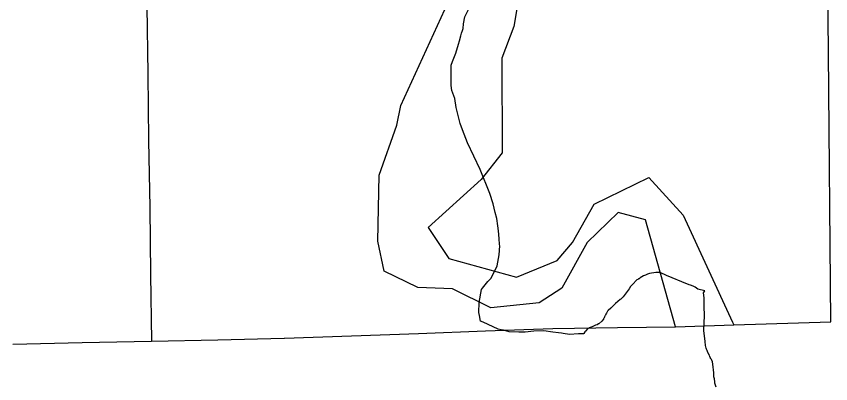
# Model space of a CAD drawing. Extents: x 6576311 to 6728256, y 2029764 to 2237541.
# Drawn here: x 6665386 to 6681230, y 2161507 to 2168660 of the extents above; entities that cross this region are included whole.
import ezdxf

# ---------------------------------------------------------------- set-up
doc = ezdxf.new("R2010")
doc.units = 21
for name, color, linetype in [('COUNTY_BOUNDARY', 40, 'Continuous'), ('PLSS_QQ', 8, 'Continuous'), ('PLSS_SECTION', 7, 'Continuous'), ('PLSS_TWP', 7, 'Continuous')]:
    doc.layers.add(name, color=color, linetype=linetype)

msp = doc.modelspace()

# ---------------------------------------------------------------- linework, layer by layer
at = {"layer": 'COUNTY_BOUNDARY'}
msp.add_lwpolyline([(6678999, 2161437), (6678977, 2161517), (6678975, 2161543), (6678968, 2161600), (6678959, 2161641), (6678959, 2161716), (6678940, 2161888), (6678929, 2161930), (6678912, 2161976), (6678906, 2161985), (6678901, 2161998), (6678887, 2162020), (6678880, 2162039), (6678871, 2162050), (6678863, 2162074), (6678844, 2162102), (6678831, 2162136), (6678824, 2162155), (6678816, 2162181), (6678805, 2162196), (6678797, 2162248), (6678789, 2162331), (6678762, 2162545), (6678772, 2162836), (6678769, 2163013), (6678766, 2163176), (6678755, 2163276), (6678783, 2163314), (6678643, 2163350), (6678594, 2163385), (6678551, 2163408), (6678504, 2163424), (6678478, 2163429), (6678462, 2163441), (6678445, 2163448), (6678034, 2163616), (6677911, 2163669), (6677860, 2163673), (6677826, 2163671), (6677704, 2163651), (6677664, 2163640), (6677655, 2163633), (6677637, 2163627), (6677627, 2163619), (6677585, 2163606), (6677521, 2163567), (6677501, 2163550), (6677493, 2163549), (6677475, 2163534), (6677461, 2163526), (6677373, 2163439), (6677336, 2163399), (6677307, 2163353), (6677273, 2163302), (6677231, 2163252), (6677190, 2163198), (6677148, 2163154), (6677131, 2163147), (6677042, 2163067), (6676960, 2162983), (6676951, 2162977), (6676902, 2162934), (6676885, 2162916), (6676865, 2162881), (6676858, 2162861), (6676846, 2162843), (6676844, 2162833), (6676832, 2162812), (6676825, 2162792), (6676815, 2162779), (6676813, 2162768), (6676810, 2162762), (6676778, 2162726), (6676722, 2162675), (6676714, 2162675), (6676684, 2162654), (6676655, 2162644), (6676590, 2162615), (6676548, 2162602), (6676533, 2162594), (6676523, 2162586), (6676506, 2162581), (6676457, 2162528), (6676448, 2162515), (6676425, 2162485), (6676420, 2162477), (6676326, 2162475), (6676149, 2162463), (6676027, 2162484), (6675990, 2162490), (6675936, 2162497), (6675822, 2162512), (6675651, 2162535), (6675457, 2162533), (6675287, 2162510), (6675184, 2162512), (6675165, 2162513), (6674975, 2162519), (6674863, 2162547), (6674848, 2162550), (6674818, 2162557), (6674758, 2162571), (6674472, 2162704), (6674419, 2162727), (6674396, 2162835), (6674383, 2162892), (6674393, 2163088), (6674435, 2163341), (6674458, 2163369), (6674561, 2163496), (6674622, 2163559), (6674743, 2163800), (6674781, 2164017), (6674790, 2164192), (6674788, 2164220), (6674780, 2164335), (6674769, 2164485), (6674756, 2164581), (6674733, 2164722), (6674705, 2164841), (6674664, 2165011), (6674600, 2165213), (6674408, 2165679), (6674164, 2166196), (6674067, 2166451), (6674022, 2166570), (6673944, 2166887), (6673915, 2167057), (6673856, 2167216), (6673845, 2167315), (6673845, 2167330), (6673847, 2167676), (6673848, 2167711), (6673874, 2167783), (6673912, 2167879), (6673936, 2167942), (6673989, 2168119), (6674006, 2168179), (6674033, 2168280), (6674050, 2168332), (6674067, 2168384), (6674081, 2168425), (6674085, 2168516), (6674111, 2168650), (6674182, 2168790)], dxfattribs=at)
at = {"layer": 'PLSS_QQ'}
for points in [[(6667793, 2180673), (6667808, 2179359), (6667822, 2178045), (6667836, 2176729), (6667851, 2175413), (6667865, 2174097), (6667879, 2172781), (6667894, 2171471), (6667910, 2170161), (6667926, 2168851), (6667942, 2167541), (6667961, 2166239), (6667981, 2164937), (6668000, 2163636), (6668019, 2162334), (6669310, 2162362), (6670595, 2162391), (6670601, 2162391), (6671906, 2162439), (6673211, 2162487), (6674516, 2162535), (6675822, 2162583), (6677083, 2162599), (6678213, 2162613)], [(6675169, 2169080), (6675068, 2168462), (6674834, 2167845), (6674841, 2166000), (6674427, 2165485), (6673402, 2164546), (6673804, 2163944), (6675116, 2163580), (6675907, 2163904), (6676208, 2164254), (6676630, 2165000), (6677693, 2165519), (6678360, 2164791), (6679320, 2162705), (6679345, 2162651), (6681230, 2162714), (6681187, 2167954), (6681177, 2169265)], [(6667926, 2168851), (6667942, 2167541), (6667961, 2166239), (6667981, 2164937), (6668000, 2163636), (6668019, 2162334), (6669310, 2162362), (6670595, 2162391), (6670601, 2162391), (6671906, 2162439), (6673211, 2162487), (6674516, 2162535), (6675822, 2162583), (6677083, 2162599), (6678213, 2162613), (6677626, 2164698), (6677098, 2164841), (6676491, 2164255), (6675996, 2163367), (6675559, 2163080), (6674615, 2162983), (6673872, 2163355), (6673201, 2163378), (6672540, 2163701), (6672422, 2164279), (6672444, 2165570), (6672789, 2166539), (6672865, 2166924), (6673796, 2168946)], [(6678213, 2162613), (6677626, 2164698), (6677098, 2164841), (6676491, 2164255), (6675996, 2163367), (6675559, 2163080), (6674615, 2162983), (6673872, 2163355), (6673201, 2163378), (6672540, 2163701), (6672422, 2164279), (6672444, 2165570), (6672789, 2166539), (6672865, 2166924), (6673796, 2168946)]]:
    msp.add_lwpolyline(points, dxfattribs=at)
at = {"layer": 'PLSS_SECTION'}
for points in [[(6667793, 2180673), (6667808, 2179359), (6667822, 2178045), (6667836, 2176729), (6667851, 2175413), (6667865, 2174097), (6667879, 2172781), (6667894, 2171471), (6667910, 2170161), (6667926, 2168851), (6667942, 2167541), (6667961, 2166239), (6667981, 2164937)], [(6667793, 2180673), (6667808, 2179359), (6667822, 2178045), (6667836, 2176729), (6667851, 2175413), (6667865, 2174097), (6667879, 2172781), (6667894, 2171471), (6667910, 2170161), (6667926, 2168851), (6667942, 2167541), (6667961, 2166239), (6667981, 2164937)], [(6667981, 2164937), (6668000, 2163636), (6668019, 2162334), (6669310, 2162362), (6670595, 2162391), (6670601, 2162391), (6671906, 2162439), (6673211, 2162487), (6674516, 2162535), (6675822, 2162583), (6677083, 2162599), (6678213, 2162613), (6679344, 2162651), (6679345, 2162651), (6681230, 2162714), (6681187, 2167954), (6681177, 2169265)], [(6667981, 2164937), (6668000, 2163636), (6668019, 2162334), (6669310, 2162362), (6670595, 2162391), (6670601, 2162391), (6671906, 2162439), (6673211, 2162487), (6674516, 2162535), (6675822, 2162583), (6677083, 2162599), (6678213, 2162613), (6679344, 2162651), (6679345, 2162651), (6681230, 2162714), (6681187, 2167954), (6681177, 2169265)]]:
    msp.add_lwpolyline(points, dxfattribs=at)
at = {"layer": 'PLSS_TWP'}
for points in [[(6668019, 2162334), (6669310, 2162362), (6670595, 2162391), (6670601, 2162391), (6671906, 2162439), (6673211, 2162487), (6674516, 2162535), (6675822, 2162583), (6677083, 2162599), (6678213, 2162613), (6679344, 2162651), (6679345, 2162651), (6681230, 2162714), (6681187, 2167954), (6681177, 2169265)], [(6668019, 2162334), (6669310, 2162362), (6670595, 2162391), (6670601, 2162391), (6671906, 2162439), (6673211, 2162487), (6674516, 2162535), (6675822, 2162583), (6677083, 2162599), (6678213, 2162613), (6679344, 2162651), (6679345, 2162651), (6681230, 2162714), (6681187, 2167954), (6681177, 2169265)], [(6665319, 2162277), (6666669, 2162306), (6668019, 2162334)], [(6665319, 2162277), (6666669, 2162306), (6668019, 2162334)]]:
    msp.add_lwpolyline(points, dxfattribs=at)

doc.saveas('drawing.dxf')
